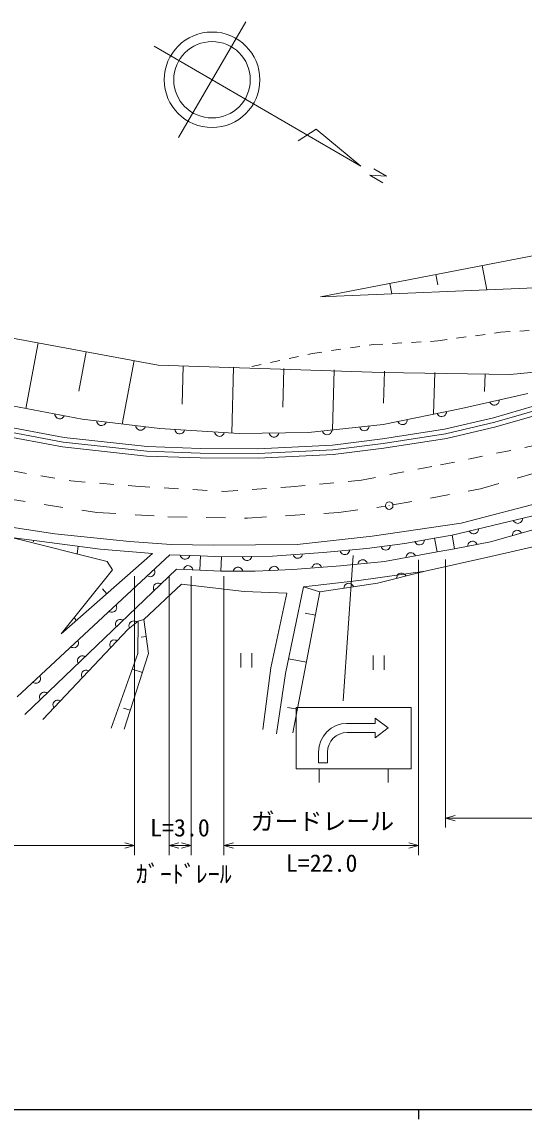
# Model space of a CAD drawing. Units: millimetres, scale not verified. Extents: x 40000 to 680000, y 20000 to 380000.
# Drawn here: x 126556 to 179038, y 204000 to 318844 of the extents above; entities that cross this region are included whole.
import ezdxf
from ezdxf.enums import TextEntityAlignment as Align

# ---------------------------------------------------------------- set-up
doc = ezdxf.new("R2010")
doc.units = ezdxf.units.MM
doc.header["$LTSCALE"] = 1000
for name, pattern in [('USER3', [2, 1, -1]), ('USER4', [3, 1.5, -1.5]), ('USER5', [4, 2, -2])]:
    doc.linetypes.add(name, pattern=pattern)
for name, color, linetype, lineweight in [('M-BGD', 7, 'Continuous', 13), ('M-BMK', 2, 'USER5', 13), ('M-BMK-SRVR', 3, 'Continuous', 13), ('M-STR-HTXT', 7, 'Continuous', 13), ('M-STR-STRC', 7, 'Continuous', 13), ('M-TTL-BAND', 7, 'Continuous', 25)]:
    doc.layers.add(name, color=color, linetype=linetype, lineweight=lineweight)
doc.styles.add('ＭＳ ゴシック', font='')
doc.styles.get('ＭＳ ゴシック').set_extended_font_data('MS Gothic')

msp = doc.modelspace()

# ---------------------------------------------------------------- linework, layer by layer
at = {"layer": 'M-BGD'}
for p, q in [((181916, 294750), (157754, 290076)), ((174667, 293348), (175157, 290815)), ((169835, 292413), (170045, 291328)), ((157754, 290076), (180994, 291063)), ((165003, 291478), (165213, 290393)), ((110697, 288512), (140776, 282925)), ((128243, 285253), (126967, 278385)), ((133256, 284322), (132488, 280189)), ((138269, 283391), (137036, 276755)), ((140776, 282925), (164195, 282160)), ((143405, 282854), (143296, 278820)), ((148664, 282712), (148477, 275798)), ((153923, 282570), (153814, 278515)), ((159182, 282428), (159012, 276121)), ((164195, 282160), (177589, 281930)), ((164441, 282286), (164351, 278929)), ((169700, 282143), (169582, 277777)), ((174959, 282001), (174909, 280150)), ((177589, 281930), (182028, 282389)), ((172493, 278374), (179426, 279949)), ((183103, 279517), (175845, 277416)), ((123431, 279056), (132833, 277270)), ((164298, 276693), (172493, 278374)), ((183258, 279042), (175971, 276932)), ((176097, 276448), (183413, 278566)), ((132833, 277270), (140975, 276272)), ((175845, 277416), (170727, 276232)), ((175971, 276932), (170823, 275741)), ((123873, 275673), (130802, 274364)), ((130876, 274859), (123973, 276163)), ((130950, 275354), (124074, 276652)), ((140975, 276272), (149275, 275747)), ((149275, 275747), (156524, 275852)), ((156524, 275852), (164298, 276693)), ((170727, 276232), (164248, 275201)), ((170823, 275741), (164319, 274706)), ((170918, 275250), (176097, 276448)), ((139613, 273900), (130876, 274859)), ((139649, 274399), (130950, 275354)), ((159015, 274552), (151223, 274170)), ((164248, 275201), (159015, 274552)), ((164319, 274706), (159058, 274053)), ((164389, 274211), (170918, 275250)), ((130802, 274364), (139577, 273401)), ((139577, 273401), (145167, 273208)), ((145178, 273708), (139613, 273900)), ((145188, 274208), (139649, 274399)), ((151234, 273670), (145178, 273708)), ((151223, 274170), (145188, 274208)), ((159058, 274053), (151234, 273670)), ((151244, 273169), (159102, 273555)), ((159102, 273555), (164389, 274211)), ((145167, 273208), (151244, 273169)), ((172484, 266387), (181592, 268763)), ((171510, 265130), (180700, 267335)), ((123926, 266189), (129998, 265265)), ((163178, 265001), (172484, 266387)), ((181077, 265986), (175520, 264421)), ((125468, 264883), (135465, 262357)), ((134743, 263656), (125468, 264883)), ((127787, 264576), (127765, 264414)), ((129998, 265265), (137786, 264473)), ((137786, 264473), (142141, 264143)), ((142141, 264143), (146613, 264077)), ((146613, 264077), (155324, 264143)), ((155324, 264143), (163178, 265001)), ((162592, 263720), (166574, 264259)), ((166574, 264259), (169685, 264798)), ((171510, 265130), (169685, 264798)), ((169685, 264798), (169943, 263375)), ((171768, 263707), (171510, 265130)), ((175520, 264421), (171768, 263707)), ((126047, 248194), (141997, 263079)), ((130665, 254778), (140192, 263187)), ((132424, 263963), (132317, 263152)), ((140192, 263187), (134743, 263656)), ((141997, 263079), (145209, 262970)), ((152762, 262932), (158030, 263305)), ((158030, 263305), (162592, 263720)), ((169943, 263375), (164459, 262351)), ((169943, 263375), (171768, 263707)), ((175574, 262890), (180261, 263969)), ((135465, 262357), (136006, 261491)), ((145136, 261455), (145209, 262970)), ((145209, 262970), (147411, 262866)), ((147411, 262866), (147339, 261350)), ((147411, 262866), (152762, 262932)), ((159855, 261895), (154878, 261522)), ((164459, 262351), (159855, 261895)), ((168689, 261356), (175574, 262890)), ((142718, 261563), (126839, 246333)), ((136006, 261491), (130665, 254778)), ((145136, 261455), (142718, 261563)), ((147339, 261350), (145136, 261455)), ((150938, 261356), (147339, 261350)), ((154878, 261522), (150938, 261356)), ((161763, 260360), (168689, 261356)), ((168689, 261356), (163712, 260111)), ((139283, 256296), (143223, 259987)), ((143223, 259987), (149776, 259240)), ((154090, 250655), (155998, 259697)), ((155998, 259697), (161763, 260360)), ((155998, 259697), (157698, 259199)), ((163712, 260111), (157698, 259199)), ((135428, 258983), (134981, 259490)), ((149776, 259240), (154256, 259033)), ((154256, 259033), (152555, 251236)), ((132253, 256180), (132004, 256461)), ((138713, 256114), (137666, 255284)), ((138713, 256114), (138661, 252729)), ((139283, 256296), (138713, 256114)), ((139781, 252729), (139283, 256296)), ((157228, 256738), (156158, 256942)), ((137666, 255284), (128752, 245828)), ((139532, 254512), (139024, 254441)), ((138661, 252729), (135882, 244931)), ((137250, 244807), (139781, 252729)), ((149432, 252776), (149432, 251276)), ((150583, 251276), (150583, 252776)), ((156288, 251816), (154410, 252175)), ((163256, 252523), (163256, 251023)), ((164407, 251023), (164407, 252523)), ((139148, 250748), (138077, 251090)), ((152555, 251236), (151726, 244765)), ((153177, 244309), (154090, 250655)), ((137883, 246787), (137161, 247018)), ((155348, 246894), (154297, 247095))]:
    msp.add_line(p, q, dxfattribs=at)
at = {"layer": 'M-BGD', "linetype": 'USER4'}
for p, q in [((170300, 272474), (181009, 274695)), ((162050, 270887), (170300, 272474)), ((125563, 271839), (131671, 270808)), ((131671, 270808), (138414, 270252)), ((138414, 270252), (147613, 269697)), ((147613, 269697), (154673, 270173)), ((154673, 270173), (162050, 270887))]:
    msp.add_line(p, q, dxfattribs=at)
at = {"layer": 'M-BGD', "linetype": 'USER3'}
msp.add_lwpolyline([(150572, 282772), (156924, 284150), (163277, 285068), (170012, 285451), (176594, 286369), (182258, 286675), (185319, 286140), (186773, 285680), (187538, 284609), (187615, 283767)], dxfattribs=at)
at = {"layer": 'M-BGD'}
for points in [[(176447, 279272), (176434, 279151), (176397, 279043), (176328, 278915), (176234, 278832), (176128, 278772), (175976, 278737), (175854, 278745), (175734, 278779), (175614, 278865), (175534, 278947), (175472, 279051)], [(170934, 278054), (170918, 277933), (170878, 277826), (170808, 277699), (170712, 277618), (170604, 277560), (170452, 277529), (170330, 277539), (170210, 277576), (170092, 277664), (170014, 277748), (169954, 277853)], [(130974, 277624), (130913, 277518), (130836, 277434), (130722, 277343), (130603, 277305), (130481, 277292), (130329, 277321), (130220, 277378), (130123, 277457), (130048, 277583), (130007, 277690), (129992, 277810)], [(135365, 276960), (135312, 276851), (135240, 276761), (135132, 276664), (135016, 276618), (134895, 276597), (134741, 276616), (134629, 276665), (134527, 276738), (134444, 276859), (134396, 276963), (134373, 277082)], [(166836, 277213), (166820, 277093), (166781, 276985), (166710, 276858), (166615, 276777), (166506, 276719), (166355, 276688), (166233, 276699), (166113, 276736), (165995, 276824), (165917, 276907), (165857, 277012)], [(139436, 276461), (139382, 276352), (139311, 276262), (139203, 276165), (139087, 276119), (138966, 276098), (138812, 276117), (138700, 276166), (138598, 276239), (138515, 276360), (138467, 276464), (138444, 276583)], [(143549, 276110), (143502, 275997), (143436, 275904), (143334, 275800), (143221, 275747), (143101, 275720), (142947, 275729), (142831, 275772), (142725, 275839), (142635, 275954), (142581, 276056), (142551, 276173)], [(147699, 275847), (147652, 275735), (147586, 275641), (147484, 275537), (147370, 275484), (147251, 275457), (147096, 275467), (146981, 275509), (146875, 275576), (146785, 275692), (146731, 275793), (146701, 275910)], [(153399, 275807), (153361, 275691), (153302, 275593), (153209, 275482), (153100, 275420), (152983, 275383), (152828, 275381), (152710, 275414), (152599, 275473), (152500, 275581), (152439, 275678), (152399, 275792)], [(158965, 276116), (158937, 275997), (158888, 275894), (158805, 275774), (158702, 275703), (158589, 275656), (158435, 275639), (158315, 275661), (158199, 275709), (158090, 275808), (158020, 275898), (157970, 276009)], [(162852, 276536), (162824, 276418), (162775, 276314), (162692, 276195), (162589, 276123), (162476, 276076), (162322, 276059), (162202, 276081), (162086, 276129), (161977, 276228), (161907, 276318), (161857, 276429)], [(178888, 266900), (178876, 266779), (178841, 266670), (178774, 266541), (178681, 266457), (178575, 266396), (178424, 266359), (178302, 266366), (178181, 266399), (178060, 266483), (177979, 266564), (177916, 266667)], [(174293, 265798), (174281, 265677), (174246, 265568), (174179, 265439), (174086, 265355), (173980, 265293), (173829, 265257), (173707, 265264), (173586, 265296), (173465, 265381), (173384, 265461), (173321, 265565)], [(177818, 265068), (177825, 265190), (177856, 265300), (177918, 265431), (178007, 265519), (178111, 265585), (178260, 265627), (178383, 265625), (178505, 265597), (178629, 265517), (178713, 265440), (178780, 265339)], [(168622, 264614), (168602, 264494), (168560, 264388), (168485, 264263), (168387, 264185), (168277, 264131), (168124, 264104), (168002, 264118), (167884, 264159), (167769, 264251), (167693, 264336), (167637, 264443)], [(173153, 263970), (173171, 264091), (173212, 264198), (173284, 264324), (173381, 264403), (173490, 264460), (173642, 264489), (173764, 264476), (173884, 264438), (174000, 264348), (174077, 264264), (174136, 264158)], [(144102, 263008), (144058, 262894), (143995, 262799), (143897, 262692), (143785, 262636), (143666, 262605), (143511, 262610), (143395, 262649), (143287, 262713), (143193, 262826), (143136, 262925), (143103, 263041)], [(155895, 263154), (155863, 263036), (155810, 262935), (155723, 262818), (155618, 262751), (155503, 262708), (155348, 262697), (155229, 262723), (155115, 262775), (155010, 262878), (154943, 262971), (154897, 263083)], [(160809, 263558), (160780, 263440), (160729, 263337), (160644, 263219), (160540, 263149), (160426, 263104), (160272, 263090), (160152, 263114), (160037, 263164), (159929, 263264), (159861, 263356), (159813, 263467)], [(165079, 264057), (165054, 263937), (165008, 263833), (164929, 263711), (164828, 263637), (164716, 263586), (164562, 263565), (164441, 263584), (164324, 263629), (164213, 263725), (164140, 263813), (164088, 263922)], [(166710, 262771), (166728, 262892), (166769, 262998), (166842, 263124), (166939, 263203), (167048, 263259), (167201, 263288), (167323, 263275), (167442, 263236), (167558, 263146), (167635, 263061), (167693, 262955)], [(143428, 261531), (143473, 261644), (143537, 261739), (143637, 261845), (143750, 261900), (143869, 261929), (144023, 261922), (144139, 261882), (144246, 261817), (144339, 261703), (144395, 261603), (144427, 261486)], [(150587, 262905), (150548, 262789), (150489, 262691), (150396, 262580), (150286, 262519), (150169, 262482), (150014, 262480), (149896, 262514), (149786, 262572), (149687, 262681), (149626, 262778), (149587, 262892)], [(152408, 261418), (152443, 261534), (152499, 261634), (152589, 261748), (152697, 261813), (152813, 261853), (152968, 261859), (153086, 261829), (153199, 261774), (153301, 261668), (153365, 261573), (153407, 261460)], [(156868, 261671), (156899, 261789), (156952, 261890), (157038, 262007), (157143, 262075), (157258, 262119), (157412, 262130), (157532, 262104), (157646, 262053), (157752, 261950), (157819, 261858), (157865, 261746)], [(161659, 262074), (161688, 262192), (161738, 262295), (161821, 262414), (161925, 262484), (162039, 262531), (162193, 262546), (162313, 262523), (162429, 262474), (162536, 262374), (162606, 262283), (162654, 262172)], [(140369, 261559), (140418, 261448), (140440, 261336), (140446, 261190), (140407, 261072), (140344, 260966), (140231, 260860), (140121, 260805), (140000, 260774), (139854, 260788), (139743, 260819), (139637, 260877)], [(148638, 261352), (148678, 261467), (148738, 261565), (148833, 261675), (148943, 261735), (149060, 261770), (149215, 261770), (149333, 261736), (149443, 261676), (149540, 261566), (149600, 261469), (149638, 261354)], [(165716, 260612), (165727, 260734), (165761, 260843), (165827, 260972), (165919, 261057), (166024, 261120), (166175, 261157), (166297, 261152), (166418, 261120), (166540, 261037), (166622, 260957), (166686, 260855)], [(140373, 259313), (140322, 259424), (140298, 259536), (140290, 259681), (140328, 259800), (140389, 259907), (140500, 260014), (140609, 260070), (140730, 260103), (140877, 260091), (140988, 260062), (141094, 260005)], [(160211, 259580), (160233, 259700), (160278, 259805), (160355, 259928), (160455, 260004), (160566, 260056), (160719, 260080), (160841, 260063), (160958, 260020), (161071, 259926), (161145, 259838), (161199, 259730)], [(136381, 257838), (136430, 257727), (136453, 257615), (136459, 257469), (136419, 257350), (136357, 257245), (136244, 257139), (136134, 257084), (136013, 257053), (135866, 257067), (135756, 257097), (135650, 257156)], [(136403, 255506), (136352, 255616), (136328, 255728), (136320, 255874), (136358, 255993), (136419, 256100), (136531, 256207), (136640, 256263), (136761, 256296), (136907, 256284), (137018, 256255), (137125, 256198)], [(137797, 255388), (137757, 255503), (137744, 255616), (137750, 255762), (137799, 255877), (137869, 255977), (137991, 256074), (138104, 256119), (138228, 256141), (138373, 256115), (138480, 256076), (138581, 256009)], [(132394, 254117), (132443, 254006), (132466, 253893), (132471, 253748), (132432, 253629), (132370, 253523), (132256, 253418), (132147, 253363), (132025, 253332), (131879, 253346), (131769, 253376), (131663, 253435)], [(135837, 253344), (135781, 253452), (135751, 253562), (135736, 253707), (135768, 253828), (135823, 253938), (135930, 254050), (136036, 254112), (136155, 254151), (136302, 254146), (136414, 254123), (136523, 254071)], [(132433, 251698), (132382, 251809), (132358, 251921), (132351, 252066), (132388, 252186), (132449, 252292), (132561, 252399), (132670, 252456), (132791, 252488), (132937, 252476), (133048, 252448), (133155, 252391)], [(128406, 250396), (128456, 250284), (128478, 250172), (128484, 250027), (128444, 249908), (128382, 249802), (128269, 249697), (128159, 249642), (128038, 249611), (127892, 249625), (127781, 249655), (127675, 249713)], [(132866, 250192), (132810, 250300), (132780, 250411), (132765, 250555), (132797, 250676), (132852, 250786), (132958, 250899), (133064, 250960), (133184, 250999), (133330, 250995), (133443, 250971), (133552, 250920)], [(128463, 247891), (128413, 248002), (128388, 248114), (128381, 248259), (128419, 248378), (128479, 248485), (128591, 248592), (128700, 248648), (128821, 248681), (128968, 248669), (129078, 248640), (129185, 248583)], [(129895, 247040), (129838, 247148), (129809, 247259), (129794, 247403), (129826, 247525), (129881, 247634), (129987, 247747), (130093, 247808), (130212, 247847), (130359, 247843), (130471, 247820), (130581, 247768)]]:
    msp.add_lwpolyline(points, dxfattribs=at)
at = {"layer": 'M-BMK'}
for p, q in [((174473, 269966), (183509, 272590)), ((165335, 268286), (174473, 269966)), ((124912, 268946), (134386, 267489)), ((159673, 267489), (164546, 268159)), ((134386, 267489), (141819, 267052)), ((141819, 267052), (150126, 266906)), ((150126, 266906), (159673, 267489))]:
    msp.add_line(p, q, dxfattribs=at)
at = {"layer": 'M-BMK-SRVR'}
for p, q in [((142913, 306735), (149940, 318844)), ((161995, 303755), (140372, 316303)), ((157307, 307631), (155438, 306403)), ((161995, 303755), (157307, 307631)), ((163339, 303479), (164674, 302704)), ((164674, 302704), (162933, 302789)), ((162933, 302789), (164277, 302018))]:
    msp.add_line(p, q, dxfattribs=at)
for centre, radius in [((146426, 312789), 5000), ((146426, 312789), 4000), ((164942, 268214), 398), ((164942, 268214), 12)]:
    msp.add_circle(centre, radius, dxfattribs=at)
at = {"layer": 'M-STR-HTXT'}
for p, q in [((167991, 231632), (167991, 262542)), ((170829, 262574), (170829, 234508)), ((138317, 231632), (138317, 260836)), ((141939, 260836), (141939, 231632)), ((144242, 231632), (144242, 260836)), ((147674, 260836), (147674, 231632)), ((170829, 235508), (217990, 235508)), ((63197, 232632), (138317, 232632)), ((141939, 232632), (144242, 232632)), ((147674, 232632), (167991, 232632))]:
    msp.add_line(p, q, dxfattribs=at)
for points in [[(171829, 235221), (170829, 235508), (171829, 235793)], [(137317, 232920), (138317, 232632), (137317, 232347)], [(142939, 232345), (141939, 232632), (142939, 232917)], [(143242, 232920), (144242, 232632), (143242, 232347)], [(148674, 232345), (147674, 232632), (148674, 232917)], [(166991, 232920), (167991, 232632), (166991, 232347)]]:
    msp.add_lwpolyline(points, dxfattribs=at)
at = {"layer": 'M-STR-STRC'}
for p, q in [((161168, 262977), (160137, 247794)), ((167230, 247066), (155218, 247066)), ((155218, 247066), (155218, 240660)), ((167230, 240660), (167230, 247066)), ((155218, 240660), (167230, 240660)), ((157620, 240660), (157620, 239247)), ((164827, 240660), (164827, 239247))]:
    msp.add_line(p, q, dxfattribs=at)
at = {"layer": 'M-TTL-BAND'}
for p, q in [((40000, 205000), (579000, 205000)), ((168000, 205000), (168000, 204000))]:
    msp.add_line(p, q, dxfattribs=at)

# ---------------------------------------------------------------- texts
at = {"layer": 'M-STR-HTXT', "style": 'ＭＳ ゴシック'}
for s, p in [('ガードレール', (150457, 233702)), ('L=3.0', (139953, 233032)), ('ｶﾞｰﾄﾞﾚｰﾙ', (138472, 228180)), ('L=22.0', (154145, 229332))]:
    msp.add_text(s, height=1833, dxfattribs=at).set_placement(p, align=Align.BOTTOM_LEFT)

# ---------------------------------------------------------------- wipeouts: each hides what was drawn before it
msp.add_wipeout([(158500, 241300), (158500, 242414), (158538, 242811), (158759, 243412), (158996, 243752), (159517, 244186), (159936, 244372), (160211, 244438), (160552, 244466), (163464, 244466), (163464, 243913), (164835, 244942), (163464, 245970), (163464, 245417), (160552, 245417), (159766, 245312), (159184, 245087), (158520, 244625), (158269, 244364), (157873, 243772), (157636, 243133), (157582, 242858), (157549, 242414), (157549, 241300)])

# ---------------------------------------------------------------- next in the draw order: linework, layer by layer
at = {"layer": 'M-BGD'}
msp.add_line((157698, 259199), (154878, 244434), dxfattribs=at)
at = {"layer": 'M-STR-STRC'}
for p, q in [((163464, 245970), (164835, 244942)), ((163464, 245970), (163464, 245417)), ((160464, 245417), (163464, 245417)), ((163464, 243913), (164835, 244942)), ((163464, 244466), (160552, 244466)), ((163464, 244466), (163464, 243913)), ((157549, 241300), (157549, 242414)), ((158500, 241300), (158500, 242414)), ((158500, 241300), (157549, 241300))]:
    msp.add_line(p, q, dxfattribs=at)
for radius in [3003, 2052]:
    msp.add_arc((160552, 242414), radius, 90, 180, dxfattribs=at)

doc.saveas('drawing.dxf')
